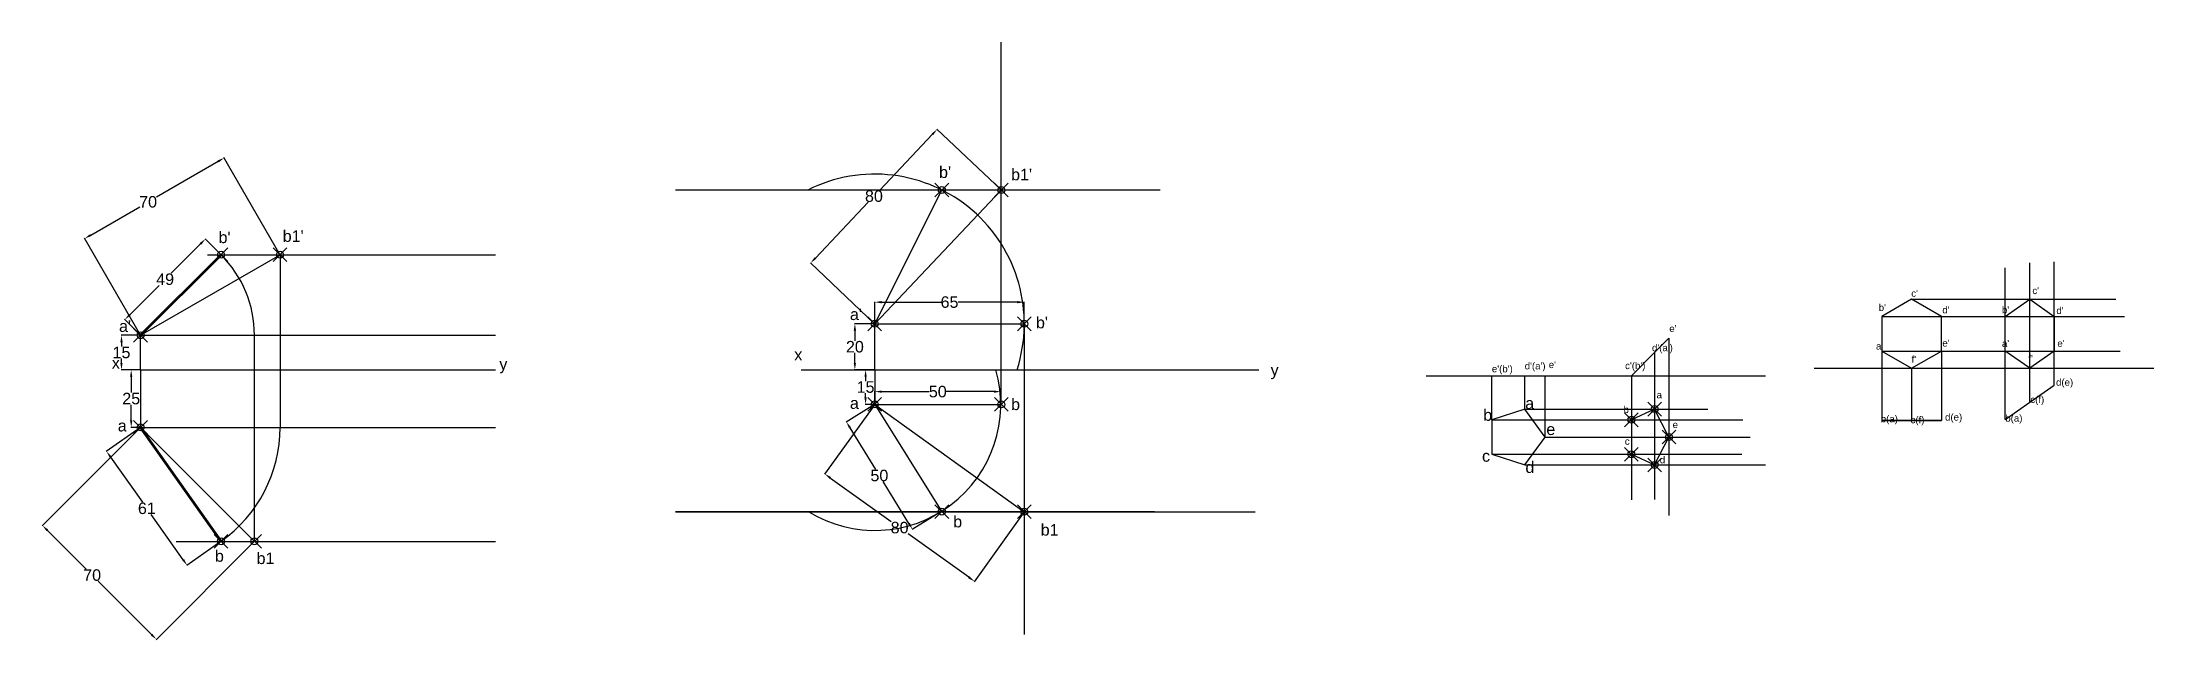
# Model space of a CAD drawing. Header units: millimetres. Extents: x 45 to 963, y 8 to 267.
import ezdxf

# ---------------------------------------------------------------- set-up
doc = ezdxf.new("R2010")
doc.units = ezdxf.units.MM
doc.header["$MEASUREMENT"] = 0
doc.header["$PDMODE"] = 35
doc.header["$PDSIZE"] = 3
doc.styles.get("Standard").update_dxf_attribs({"font": 'arial.ttf'})
doc.dimstyles.get("Standard").update_dxf_attribs({"dimtxt": 5, "dimasz": 3, "dimexe": 0.18, "dimexo": 0.0625, "dimgap": 0.09, "dimtad": 0, "dimtih": 1, "dimtoh": 1, "dimdec": 0, "dimzin": 0, "dimdsep": 46, "dimtxsty": 'Standard', "dimcen": 0.09, "dimadec": 0, "dimazin": 0, "dimtfac": 1, "dimtdec": 0, "dimtofl": 0, "dimtmove": 0, "dimatfit": 3, "dimfxl": 1, "dimtolj": 1, "dimtzin": 0, "dimarcsym": 0})

# ---------------------------------------------------------------- blocks, each defined once
blk = doc.blocks.new('*D1')
at = {"color": 0, "lineweight": -2, "transparency": 16777216}
for p, q in [((87.45, 139.78), (79.04, 139.78)), ((79.22, 136.78), (79.22, 134.92)), ((79.22, 127.78), (79.22, 129.63)), ((87.45, 124.78), (79.04, 124.78))]:
    blk.add_line(p, q, dxfattribs=at)
at = {"color": 0, "transparency": 16777216}
for points in [[(78.72, 136.78), (79.72, 136.78), (79.22, 139.78)], [(78.72, 127.78), (79.72, 127.78), (79.22, 124.78)]]:
    blk.add_solid(points, dxfattribs=at)
at = {"layer": 'Defpoints', "color": 0, "transparency": 16777216}
for p in [(87.51, 139.78), (79.22, 124.78), (87.51, 124.78)]:
    blk.add_point(p, dxfattribs=at)
at = {"color": 0, "transparency": 16777216, "insert": (79.22, 132.28), "char_height": 5, "attachment_point": 5}
blk.add_mtext('\\A1;15', dxfattribs=at)
blk = doc.blocks.new('*D2')
at = {"color": 0, "lineweight": -2, "transparency": 16777216}
for p, q in [((121.26, 215.32), (94.42, 199.82)), ((148.1, 174.83), (123.77, 216.97)), ((65.84, 183.32), (87.14, 195.62)), ((87.48, 139.83), (63.15, 181.97))]:
    blk.add_line(p, q, dxfattribs=at)
at = {"color": 0, "transparency": 16777216}
for points in [[(121.01, 215.75), (121.51, 214.88), (123.86, 216.82)], [(65.59, 183.75), (66.09, 182.88), (63.24, 181.82)]]:
    blk.add_solid(points, dxfattribs=at)
at = {"layer": 'Defpoints', "color": 0, "transparency": 16777216}
for p in [(123.86, 216.82), (148.13, 174.78), (87.51, 139.78)]:
    blk.add_point(p, dxfattribs=at)
at = {"color": 0, "transparency": 16777216, "insert": (90.78, 197.72), "char_height": 5, "attachment_point": 5}
blk.add_mtext('\\A1;70', dxfattribs=at)
blk = doc.blocks.new('*D3')
at = {"color": 0, "lineweight": -2, "transparency": 16777216}
for p, q in [((87.47, 99.73), (44.77, 57.04)), ((47.02, 55.04), (63.81, 38.25)), ((136.96, 50.24), (94.27, 7.54)), ((92.27, 9.79), (69.1, 32.96))]:
    blk.add_line(p, q, dxfattribs=at)
at = {"color": 0, "transparency": 16777216}
for points in [[(47.37, 55.4), (46.66, 54.69), (44.9, 57.16)], [(92.63, 10.14), (91.92, 9.43), (94.39, 7.67)]]:
    blk.add_solid(points, dxfattribs=at)
at = {"layer": 'Defpoints', "color": 0, "transparency": 16777216}
for p in [(87.51, 99.78), (137.01, 50.28), (94.39, 7.67)]:
    blk.add_point(p, dxfattribs=at)
at = {"color": 0, "transparency": 16777216, "insert": (66.46, 35.6), "char_height": 5, "attachment_point": 5}
blk.add_mtext('\\A1;70', dxfattribs=at)
blk = doc.blocks.new('*D4')
at = {"color": 0, "lineweight": -2, "transparency": 16777216}
for p, q in [((87.45, 124.78), (83.27, 124.78)), ((83.45, 121.78), (83.45, 114.92)), ((83.45, 102.78), (83.45, 109.63)), ((87.45, 99.78), (83.27, 99.78))]:
    blk.add_line(p, q, dxfattribs=at)
at = {"color": 0, "transparency": 16777216}
for points in [[(82.95, 121.78), (83.95, 121.78), (83.45, 124.78)], [(82.95, 102.78), (83.95, 102.78), (83.45, 99.78)]]:
    blk.add_solid(points, dxfattribs=at)
at = {"layer": 'Defpoints', "color": 0, "transparency": 16777216}
for p in [(83.45, 124.78), (87.51, 124.78), (87.51, 99.78)]:
    blk.add_point(p, dxfattribs=at)
at = {"color": 0, "transparency": 16777216, "insert": (83.45, 112.28), "char_height": 5, "attachment_point": 5}
blk.add_mtext('\\A1;25', dxfattribs=at)
blk = doc.blocks.new('*D5')
at = {"color": 0, "lineweight": -2, "transparency": 16777216}
for p, q in [((87.46, 99.74), (72.62, 89.25)), ((74.49, 86.9), (88.39, 67.24)), ((106.03, 42.3), (92.13, 61.96)), ((122.46, 50.24), (107.62, 39.75))]:
    blk.add_line(p, q, dxfattribs=at)
at = {"color": 0, "transparency": 16777216}
for points in [[(74.9, 87.19), (74.09, 86.61), (72.76, 89.35)], [(106.44, 42.59), (105.62, 42.01), (107.76, 39.85)]]:
    blk.add_solid(points, dxfattribs=at)
at = {"layer": 'Defpoints', "color": 0, "transparency": 16777216}
for p in [(87.51, 99.78), (122.51, 50.28), (107.76, 39.85)]:
    blk.add_point(p, dxfattribs=at)
at = {"color": 0, "transparency": 16777216, "insert": (90.26, 64.6), "char_height": 5, "attachment_point": 5}
blk.add_mtext('\\A1;61', dxfattribs=at)
blk = doc.blocks.new('*D6')
at = {"color": 0, "lineweight": -2, "transparency": 16777216}
for p, q in [((113.57, 179.48), (100.83, 166.74)), ((122.47, 174.82), (115.56, 181.73)), ((82.81, 148.72), (95.54, 161.46)), ((87.47, 139.82), (80.56, 146.73))]:
    blk.add_line(p, q, dxfattribs=at)
at = {"color": 0, "transparency": 16777216}
for points in [[(113.21, 179.83), (113.92, 179.12), (115.69, 181.6)], [(82.46, 149.07), (83.16, 148.37), (80.69, 146.6)]]:
    blk.add_solid(points, dxfattribs=at)
at = {"layer": 'Defpoints', "color": 0, "transparency": 16777216}
for p in [(115.69, 181.6), (122.51, 174.78), (87.51, 139.78)]:
    blk.add_point(p, dxfattribs=at)
at = {"color": 0, "transparency": 16777216, "insert": (98.19, 164.1), "char_height": 5, "attachment_point": 5}
blk.add_mtext('\\A1;49', dxfattribs=at)
blk = doc.blocks.new('*D11')
at = {"color": 0, "lineweight": -2, "transparency": 16777216}
for p, q in [((406.59, 144.78), (397.83, 144.78)), ((398.01, 141.78), (398.01, 137.42)), ((398.01, 127.78), (398.01, 132.13)), ((406.59, 124.78), (397.83, 124.78))]:
    blk.add_line(p, q, dxfattribs=at)
at = {"color": 0, "transparency": 16777216}
for points in [[(397.51, 141.78), (398.51, 141.78), (398.01, 144.78)], [(397.51, 127.78), (398.51, 127.78), (398.01, 124.78)]]:
    blk.add_solid(points, dxfattribs=at)
at = {"layer": 'Defpoints', "color": 0, "transparency": 16777216}
for p in [(406.65, 144.78), (398.01, 124.78), (406.65, 124.78)]:
    blk.add_point(p, dxfattribs=at)
at = {"color": 0, "transparency": 16777216, "insert": (398.01, 134.78), "char_height": 5, "attachment_point": 5}
blk.add_mtext('\\A1;20', dxfattribs=at)
blk = doc.blocks.new('*D12')
at = {"color": 0, "lineweight": -2, "transparency": 16777216}
for p, q in [((406.59, 124.78), (402.47, 124.78)), ((402.65, 121.78), (402.65, 119.92)), ((402.65, 112.78), (402.65, 114.63)), ((406.59, 109.78), (402.47, 109.78))]:
    blk.add_line(p, q, dxfattribs=at)
at = {"color": 0, "transparency": 16777216}
for points in [[(402.15, 121.78), (403.15, 121.78), (402.65, 124.78)], [(402.15, 112.78), (403.15, 112.78), (402.65, 109.78)]]:
    blk.add_solid(points, dxfattribs=at)
at = {"layer": 'Defpoints', "color": 0, "transparency": 16777216}
for p in [(402.65, 124.78), (406.65, 124.78), (406.65, 109.78)]:
    blk.add_point(p, dxfattribs=at)
at = {"color": 0, "transparency": 16777216, "insert": (402.65, 117.28), "char_height": 5, "attachment_point": 5}
blk.add_mtext('\\A1;15', dxfattribs=at)
blk = doc.blocks.new('*D13')
at = {"color": 0, "lineweight": -2, "transparency": 16777216}
for p, q in [((406.65, 109.84), (406.65, 115.48)), ((409.65, 115.3), (430.37, 115.3)), ((458.42, 115.3), (437.7, 115.3)), ((461.42, 109.84), (461.42, 115.48))]:
    blk.add_line(p, q, dxfattribs=at)
at = {"color": 0, "transparency": 16777216}
for points in [[(409.65, 115.8), (409.65, 114.8), (406.65, 115.3)], [(458.42, 115.8), (458.42, 114.8), (461.42, 115.3)]]:
    blk.add_solid(points, dxfattribs=at)
at = {"layer": 'Defpoints', "color": 0, "transparency": 16777216}
for p in [(461.42, 115.3), (406.65, 109.78), (461.42, 109.78)]:
    blk.add_point(p, dxfattribs=at)
at = {"color": 0, "transparency": 16777216, "insert": (434.04, 115.3), "char_height": 5, "attachment_point": 5}
blk.add_mtext('\\A1;50', dxfattribs=at)
blk = doc.blocks.new('*D14')
at = {"color": 0, "lineweight": -2, "transparency": 16777216}
for p, q in [((406.65, 144.84), (406.65, 154.35)), ((409.65, 154.17), (435.45, 154.17)), ((468.65, 154.17), (442.85, 154.17)), ((471.65, 144.84), (471.65, 154.35))]:
    blk.add_line(p, q, dxfattribs=at)
at = {"color": 0, "transparency": 16777216}
for points in [[(409.65, 154.67), (409.65, 153.67), (406.65, 154.17)], [(468.65, 154.67), (468.65, 153.67), (471.65, 154.17)]]:
    blk.add_solid(points, dxfattribs=at)
at = {"layer": 'Defpoints', "color": 0, "transparency": 16777216}
for p in [(471.65, 154.17), (406.65, 144.78), (471.65, 144.78)]:
    blk.add_point(p, dxfattribs=at)
at = {"color": 0, "transparency": 16777216, "insert": (439.15, 154.17), "char_height": 5, "attachment_point": 5}
blk.add_mtext('\\A1;65', dxfattribs=at)
blk = doc.blocks.new('*D15')
at = {"color": 0, "lineweight": -2, "transparency": 16777216}
for p, q in [((406.61, 109.73), (384.85, 79.39)), ((387.39, 77.79), (413.79, 58.85)), ((471.61, 63.09), (449.85, 32.76)), ((447.52, 34.65), (421.12, 53.59))]:
    blk.add_line(p, q, dxfattribs=at)
at = {"color": 0, "transparency": 16777216}
for points in [[(387.68, 78.2), (387.1, 77.38), (384.95, 79.54)], [(447.81, 35.06), (447.23, 34.25), (449.95, 32.9)]]:
    blk.add_solid(points, dxfattribs=at)
at = {"layer": 'Defpoints', "color": 0, "transparency": 16777216}
for p in [(406.65, 109.78), (471.65, 63.14), (449.95, 32.9)]:
    blk.add_point(p, dxfattribs=at)
at = {"color": 0, "transparency": 16777216, "insert": (417.45, 56.22), "char_height": 5, "attachment_point": 5}
blk.add_mtext('\\A1;80', dxfattribs=at)
blk = doc.blocks.new('*D16')
at = {"color": 0, "lineweight": -2, "transparency": 16777216}
for p, q in [((406.6, 109.74), (394.15, 102.08)), ((395.88, 99.62), (407.04, 81.5)), ((421.45, 58.09), (410.29, 76.21)), ((435.32, 63.11), (422.87, 55.44))]:
    blk.add_line(p, q, dxfattribs=at)
at = {"color": 0, "transparency": 16777216}
for points in [[(396.3, 99.88), (395.45, 99.36), (394.3, 102.17)], [(421.88, 58.35), (421.03, 57.83), (423.02, 55.54)]]:
    blk.add_solid(points, dxfattribs=at)
at = {"layer": 'Defpoints', "color": 0, "transparency": 16777216}
for p in [(406.65, 109.78), (423.02, 55.54), (435.37, 63.14)]:
    blk.add_point(p, dxfattribs=at)
at = {"color": 0, "transparency": 16777216, "insert": (408.66, 78.85), "char_height": 5, "attachment_point": 5}
blk.add_mtext('\\A1;50', dxfattribs=at)
blk = doc.blocks.new('*D17')
at = {"color": 0, "lineweight": -2, "transparency": 16777216}
for p, q in [((431.72, 227.07), (408.79, 202.85)), ((461.6, 202.91), (433.66, 229.37)), ((380.85, 173.33), (403.78, 197.56)), ((406.6, 144.82), (378.66, 171.28))]:
    blk.add_line(p, q, dxfattribs=at)
at = {"color": 0, "transparency": 16777216}
for points in [[(431.36, 227.42), (432.09, 226.73), (433.79, 229.25)], [(380.49, 173.68), (381.21, 172.99), (378.79, 171.16)]]:
    blk.add_solid(points, dxfattribs=at)
at = {"layer": 'Defpoints', "color": 0, "transparency": 16777216}
for p in [(433.79, 229.25), (461.65, 202.87), (406.65, 144.78)]:
    blk.add_point(p, dxfattribs=at)
at = {"color": 0, "transparency": 16777216, "insert": (406.29, 200.2), "char_height": 5, "attachment_point": 5}
blk.add_mtext('\\A1;80', dxfattribs=at)

msp = doc.modelspace()

# ---------------------------------------------------------------- linework, layer by layer
for p, q in [((461.65, 109.78), (461.65, 267.06)), ((530.64, 202.87), (320.05, 202.87)), ((406.65, 144.78), (461.65, 202.87)), ((87.51, 139.78), (148.13, 174.78)), ((116.64, 174.78), (241.85, 174.78)), ((148.13, 174.78), (148.13, 99.78)), ((87.51, 124.78), (87.51, 139.78)), ((87.51, 139.78), (241.85, 139.78)), ((137.01, 50.28), (137.01, 139.78)), ((406.65, 124.78), (406.65, 144.78)), ((406.65, 144.78), (471.65, 144.78)), ((471.65, 144.78), (471.65, 9.88)), ((87.51, 124.78), (241.85, 124.78)), ((87.51, 124.78), (87.51, 99.78)), ((374.73, 124.78), (573.6, 124.78)), ((406.65, 124.78), (406.65, 109.78)), ((646.29, 122.22), (793.84, 122.22)), ((406.65, 109.78), (461.65, 109.78)), ((406.65, 109.78), (471.65, 63.14)), ((87.51, 99.78), (241.85, 99.78)), ((87.51, 99.78), (137.01, 50.28)), ((528.18, 63.14), (320.05, 63.14)), ((320.05, 63.14), (572.02, 63.14)), ((102.92, 50.28), (241.85, 50.28))]:
    msp.add_line(p, q)
at = {"color": 240, "lineweight": 30, "true_color": 0xed1f24}
msp.add_line((406.65, 144.78), (435.8, 202.87), dxfattribs=at)
at = {"color": 240, "lineweight": 53, "true_color": 0xed1f24}
msp.add_line((87.51, 139.78), (122.51, 174.78), dxfattribs=at)
at = {"color": 2, "true_color": 0xf1eb1f}
for p, q in [((898.05, 103.21), (898.05, 169.02)), ((908.69, 110.66), (908.69, 171.25)), ((919.33, 118.11), (919.33, 171.62)), ((844.35, 147.94), (949.89, 147.94)), ((857.34, 155.44), (946.18, 155.44)), ((844.35, 132.94), (948.04, 132.94))]:
    msp.add_line(p, q, dxfattribs=at)
at = {"color": 240, "true_color": 0xed1f24}
for p, q in [((898.05, 147.94), (908.69, 155.44)), ((898.05, 132.94), (898.05, 147.94)), ((908.69, 155.44), (919.33, 147.94)), ((919.33, 147.94), (919.33, 132.94)), ((751.87, 138.54), (751.87, 61.49)), ((745.63, 132.31), (745.63, 68.5)), ((908.69, 125.44), (898.05, 132.94)), ((919.33, 132.94), (908.69, 125.44)), ((735.55, 122.22), (735.55, 68.28)), ((674.91, 103.08), (784.03, 103.08)), ((689.18, 107.72), (768.73, 107.72)), ((698, 95.58), (787.22, 95.58)), ((674.91, 88.08), (783.61, 88.08)), ((689.18, 83.45), (793.84, 83.45))]:
    msp.add_line(p, q, dxfattribs=at)
at = {"color": 4}
for p, q in [((745.63, 132.31), (751.87, 138.54)), ((735.55, 122.22), (745.63, 132.31)), ((674.91, 122.22), (689.18, 122.22)), ((689.18, 122.22), (698, 122.22)), ((898.05, 103.21), (908.69, 110.66)), ((908.69, 110.66), (919.33, 118.11)), ((844.35, 102.7), (857.34, 102.7)), ((857.34, 102.7), (870.33, 102.7))]:
    msp.add_line(p, q, dxfattribs=at)
at = {"color": 3}
for p, q in [((844.35, 132.94), (844.35, 102.7)), ((870.33, 132.94), (870.33, 102.7)), ((857.34, 125.44), (857.34, 102.93)), ((870.33, 102.7), (844.35, 102.7)), ((857.34, 102.93), (857.34, 102.7))]:
    msp.add_line(p, q, dxfattribs=at)
at = {"color": 2}
for p, q in [((674.91, 103.08), (674.91, 122.22)), ((689.18, 107.72), (689.18, 122.22)), ((698, 95.58), (698, 122.22))]:
    msp.add_line(p, q, dxfattribs=at)
at = {"color": 7, "true_color": 0xffffff}
for p, q in [((815.02, 125.44), (962.6, 125.44)), ((745.63, 107.72), (735.55, 103.08)), ((735.55, 103.08), (735.55, 88.08)), ((751.87, 95.58), (745.63, 107.72)), ((745.63, 83.45), (751.87, 95.58)), ((735.55, 88.08), (745.63, 83.45))]:
    msp.add_line(p, q, dxfattribs=at)
at = {"color": 215, "lineweight": 30, "true_color": 0xa953a0}
msp.add_line((406.65, 109.78), (435.8, 63.14), dxfattribs=at)
at = {"color": 215, "linetype": 'ByBlock', "lineweight": 60, "true_color": 0xa953a0}
msp.add_line((87.51, 99.78), (122.51, 50.28), dxfattribs=at)
at = {"color": 7, "true_color": 0xffffff}
msp.add_lwpolyline([(870.33, 132.94), (870.33, 147.94), (857.34, 155.44), (844.35, 147.94), (844.35, 132.94), (857.34, 125.44)], close=True, dxfattribs=at)
msp.add_lwpolyline([(674.91, 103.08), (674.91, 88.08), (689.18, 83.45), (698, 95.58), (689.18, 107.72)], close=True)
for centre, radius, start, end in [((406.65, 144.78), 65, 342.07979, 116.64971), ((87.51, 139.78), 49.5, 0, 45), ((406.65, 109.78), 54.77, 238.37184, 15.89417), ((87.51, 99.78), 60.62, 305.26439, 0)]:
    msp.add_arc(centre, radius, start, end)
for p in [(435.8, 202.87), (461.65, 202.87), (122.51, 174.78), (148.13, 174.78), (406.65, 144.78), (471.65, 144.78), (87.51, 139.78), (406.65, 109.78), (461.65, 109.78), (87.51, 99.78), (435.8, 63.14), (471.65, 63.14), (122.51, 50.28), (137.01, 50.28)]:
    msp.add_point(p)
for p in [(745.63, 107.72), (735.55, 103.08), (751.87, 95.58), (735.55, 88.08), (745.63, 83.45)]:
    msp.add_point(p, dxfattribs=at)

# ---------------------------------------------------------------- texts
for s, p in [("b'", (434.6, 208.12)), ("b1'", (465.91, 207.11)), ("b'", (121.41, 179.82)), ("b1'", (149.31, 180.37)), ("a'", (395.86, 146.4)), ("b'", (476.73, 142.8)), ("a'", (78.15, 141.24)), ('x', (75.02, 125.27)), ('y', (243.46, 124.76)), ('x', (371.65, 128.91)), ('y', (578.72, 122.22)), ('a', (395.86, 107.82)), ('b', (465.91, 107.3)), ('a', (689.39, 107.77)), ('a', (77.6, 98.01)), ('b', (671.14, 102.65)), ('e', (698.58, 96.46)), ('c', (670.62, 84.87)), ('d', (689.48, 79.99)), ('b', (440.75, 56.34)), ('b1', (478.79, 52.77)), ('b', (119.84, 41.42)), ('b1', (137.95, 40.42))]:
    msp.add_text(s, height=5).set_placement(p)
at = {"color": 7}
for s, p in [("c'", (857.18, 156.5)), ("c'", (909.84, 157.67)), ("b'", (843.06, 150.33)), ("d'", (870.71, 149.3)), ("b'", (896.6, 149.3)), ("d'", (920.28, 149.01)), ("e'", (870.71, 134.9)), ("a'", (896.6, 134.76)), ("e'", (920.72, 134.76)), ("a'", (841.88, 133.58)), ("f'", (857.33, 127.85)), ("f'", (908.07, 128.15)), ('d(e)', (920.13, 117.86)), ('c(f)', (908.95, 110.37)), ('b(a)', (843.94, 102)), ('c(f)', (856.89, 101.55)), ('d(e)', (871.89, 102.73)), ('b(a)', (898.07, 102.29))]:
    msp.add_text(s, height=3, dxfattribs=at).set_placement(p)
at = {"color": 7, "true_color": 0xffffff}
for s, p in [("e'", (752.01, 141.21)), ("e'", (699.63, 125.52)), ("d'(a')", (744.5, 132.88)), ("e'(b')", (674.91, 123.71)), ("d'(a')", (689.17, 124.96)), ("c'(b')", (732.81, 125.08)), ('a', (746.49, 112.43)), ('b', (732.13, 106.02)), ('e', (753.47, 99.47)), ('c', (732.69, 92.23)), ('d', (747.89, 84.15))]:
    msp.add_text(s, height=3, dxfattribs=at).set_placement(p)

# ---------------------------------------------------------------- dimensions: what is measured, and where the dimension line sits
for p1, p2, distance, picture, middle in [((406.65, 144.78), (461.65, 202.87), 38.37, '*D17', (406.29, 200.2)), ((87.51, 139.78), (122.51, 174.78), 9.65, '*D6', (98.19, 164.1)), ((87.51, 99.78), (87.51, 124.78), 4.06, '*D4', (83.45, 112.28)), ((406.65, 109.78), (471.65, 63.14), -37.21, '*D15', (417.45, 56.22)), ((87.51, 99.78), (122.51, 50.28), -18.06, '*D5', (90.26, 64.6))]:
    dim = msp.add_aligned_dim(p1=p1, p2=p2, distance=distance, dimstyle='Standard')
    dim.commit()
    dim.dimension.update_dxf_attribs({"geometry": picture, "text_midpoint": middle})
for base, p1, p2, angle, picture, middle in [((123.86, 216.82), (87.51, 139.78), (148.13, 174.78), 30, '*D2', (90.78, 197.72)), ((94.39, 7.67), (87.51, 99.78), (137.01, 50.28), 315, '*D3', (66.46, 35.6))]:
    dim = msp.add_linear_dim(base=base, p1=p1, p2=p2, angle=angle, dimstyle='Standard')
    dim.commit()
    dim.dimension.update_dxf_attribs({"geometry": picture, "text_midpoint": middle, "dimtype": 161})
dim = msp.add_linear_dim(base=(471.65, 154.17), p1=(406.65, 144.78), p2=(471.65, 144.78), dimstyle='Standard')
dim.commit()
dim.dimension.update_dxf_attribs({"geometry": '*D14', "text_midpoint": (439.15, 154.17)})
for base, p1, p2, picture, middle in [((79.22, 124.78), (87.51, 139.78), (87.51, 124.78), '*D1', (79.22, 132.28)), ((398.01, 124.78), (406.65, 144.78), (406.65, 124.78), '*D11', (398.01, 134.78)), ((402.65, 124.78), (406.65, 109.78), (406.65, 124.78), '*D12', (402.65, 117.28))]:
    dim = msp.add_linear_dim(base=base, p1=p1, p2=p2, angle=90, dimstyle='Standard')
    dim.commit()
    dim.dimension.update_dxf_attribs({"geometry": picture, "text_midpoint": middle})
dim = msp.add_linear_dim(base=(461.42, 115.3), p1=(406.65, 109.78), p2=(461.42, 109.78), text='50', dimstyle='Standard')
dim.commit()
dim.dimension.update_dxf_attribs({"geometry": '*D13', "text_midpoint": (434.04, 115.3)})
dim = msp.add_aligned_dim(p1=(406.65, 109.78), p2=(435.37, 63.14), distance=-14.5, text='50', dimstyle='Standard')
dim.commit()
dim.dimension.update_dxf_attribs({"geometry": '*D16', "text_midpoint": (408.66, 78.85)})

doc.saveas('drawing.dxf')
